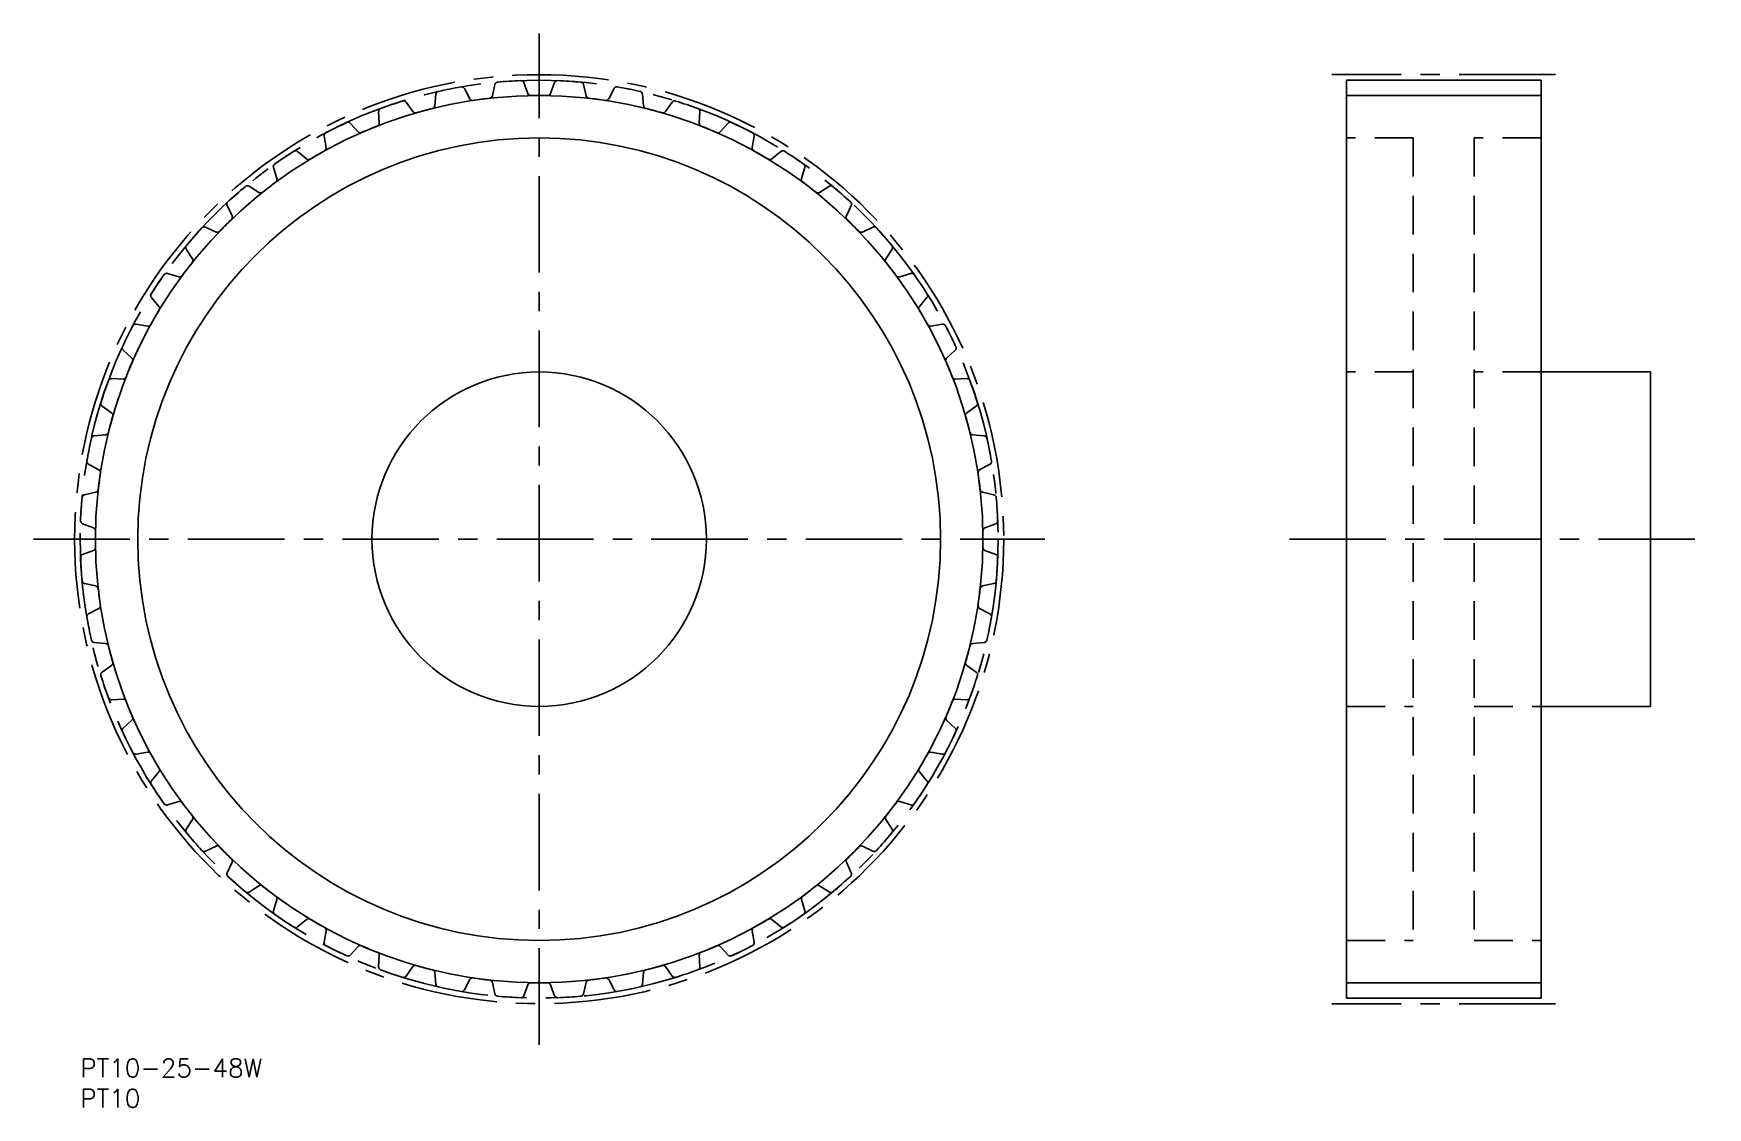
# Model space of a CAD drawing. Extents: x -8 to 268, y -8 to 169.
import ezdxf

# ---------------------------------------------------------------- set-up
doc = ezdxf.new("R2010")
doc.units = 0
doc.header["$LTSCALE"] = 0.5
for name, pattern in [('CENTER', [50.8, 31.75, -6.35, 6.35, -6.35]), ('DASHED', [19.05, 12.7, -6.35]), ('PHANTOM', [63.5, 31.75, -6.35, 6.35, -6.35, 6.35, -6.35])]:
    doc.linetypes.add(name, pattern=pattern)
for name, color, linetype in [('MSM_CENTER', 1, 'CENTER'), ('MSM_CONTINUOUS', 7, 'CONTINUOUS'), ('MSM_DASHED', 4, 'DASHED'), ('MSM_IMAGINARY', 6, 'PHANTOM'), ('MSM_NARROW', 5, 'CONTINUOUS'), ('MSM_PART_NUMBER', 7, 'CONTINUOUS')]:
    doc.layers.add(name, color=color, linetype=linetype)
doc.styles.get("Standard").update_dxf_attribs({"font": 'txt.shx', "height": 3, "bigfont": 'bigfont.shx'})

msp = doc.modelspace()

# ---------------------------------------------------------------- linework, layer by layer
at = {"layer": 'MSM_CENTER'}
for p, q in [((75.47, 2.31), (75.47, 168.63)), ((242.61, 161.87), (205.81, 161.87)), ((-7.69, 85.47), (158.63, 85.47)), ((198.84, 85.47), (267.59, 85.47)), ((242.61, 9.08), (205.81, 9.08))]:
    msp.add_line(p, q, dxfattribs=at)
msp.add_circle((75.47, 85.47), 76.39, dxfattribs=at)
at = {"layer": 'MSM_CONTINUOUS'}
for p, q in [((68.18, 160.25), (67.77, 158.38)), ((73.6, 158.77), (72.95, 160.56)), ((78, 160.56), (77.35, 158.77)), ((83.18, 158.38), (82.77, 160.25)), ((208.21, 160.95), (208.21, 10)), ((240.21, 160.95), (208.21, 160.95)), ((240.21, 160.95), (240.21, 10)), ((54.7, 155.78), (53.6, 157.35)), ((58.48, 158.66), (58.31, 156.75)), ((64.05, 157.89), (63.17, 159.59)), ((87.78, 159.59), (86.9, 157.89)), ((92.64, 156.75), (92.47, 158.66)), ((97.35, 157.35), (96.25, 155.78)), ((49.07, 155.81), (49.16, 153.9)), ((101.79, 153.9), (101.88, 155.81)), ((40.12, 151.76), (40.45, 149.88)), ((45.7, 152.47), (44.41, 153.88)), ((106.54, 153.88), (105.25, 152.47)), ((110.5, 149.88), (110.83, 151.76)), ((37.21, 148.01), (35.74, 149.24)), ((115.21, 149.24), (113.74, 148.01)), ((31.77, 146.58), (32.34, 144.76)), ((118.61, 144.76), (119.18, 146.58)), ((29.37, 142.48), (27.76, 143.51)), ((123.19, 143.51), (121.58, 142.48)), ((24.17, 140.36), (24.97, 138.62)), ((125.98, 138.62), (126.78, 140.36)), ((22.33, 135.98), (20.59, 136.78)), ((130.36, 136.78), (128.62, 135.98)), ((17.44, 133.19), (18.47, 131.58)), ((132.48, 131.58), (133.51, 133.19)), ((16.19, 128.61), (14.37, 129.18)), ((136.58, 129.18), (134.76, 128.61)), ((11.71, 125.21), (12.94, 123.74)), ((138.01, 123.74), (139.24, 125.21)), ((11.07, 120.5), (9.19, 120.83)), ((141.76, 120.83), (139.88, 120.5)), ((7.07, 116.54), (8.48, 115.25)), ((142.47, 115.25), (143.88, 116.54)), ((258.21, 112.97), (240.21, 112.97)), ((258.21, 112.97), (258.21, 57.97)), ((7.05, 111.79), (5.14, 111.88)), ((145.81, 111.88), (143.9, 111.79)), ((3.6, 107.35), (5.17, 106.25)), ((145.78, 106.25), (147.35, 107.35)), ((4.2, 102.64), (2.29, 102.47)), ((148.66, 102.47), (146.75, 102.64)), ((1.36, 97.78), (3.06, 96.9)), ((147.89, 96.9), (149.59, 97.78)), ((2.57, 93.18), (0.7, 92.77)), ((150.25, 92.77), (148.38, 93.18)), ((0.39, 88), (2.18, 87.35)), ((148.77, 87.35), (150.56, 88)), ((2.18, 83.6), (0.39, 82.95)), ((150.56, 82.95), (148.77, 83.6)), ((0.7, 78.18), (2.57, 77.77)), ((148.38, 77.77), (150.25, 78.18)), ((3.06, 74.05), (1.36, 73.17)), ((149.59, 73.17), (147.89, 74.05)), ((2.29, 68.48), (4.2, 68.31)), ((146.75, 68.31), (148.66, 68.48)), ((5.17, 64.7), (3.6, 63.6)), ((147.35, 63.6), (145.78, 64.7)), ((5.14, 59.07), (7.05, 59.16)), ((143.9, 59.16), (145.81, 59.07)), ((240.21, 57.97), (258.21, 57.97)), ((8.48, 55.7), (7.07, 54.41)), ((143.88, 54.41), (142.47, 55.7)), ((9.19, 50.12), (11.07, 50.45)), ((139.88, 50.45), (141.76, 50.12)), ((12.94, 47.21), (11.71, 45.74)), ((139.24, 45.74), (138.01, 47.21)), ((14.37, 41.77), (16.19, 42.34)), ((134.76, 42.34), (136.58, 41.77)), ((18.47, 39.37), (17.44, 37.76)), ((133.51, 37.76), (132.48, 39.37)), ((20.59, 34.17), (22.33, 34.97)), ((128.62, 34.97), (130.36, 34.17)), ((24.97, 32.33), (24.17, 30.59)), ((126.78, 30.59), (125.98, 32.33)), ((27.76, 27.44), (29.37, 28.47)), ((121.58, 28.47), (123.19, 27.44)), ((32.34, 26.19), (31.77, 24.37)), ((119.18, 24.37), (118.61, 26.19)), ((35.74, 21.71), (37.21, 22.94)), ((113.74, 22.94), (115.21, 21.71)), ((40.45, 21.07), (40.12, 19.19)), ((110.83, 19.19), (110.5, 21.07)), ((44.41, 17.07), (45.7, 18.48)), ((49.16, 17.05), (49.07, 15.14)), ((101.88, 15.14), (101.79, 17.05)), ((105.25, 18.48), (106.54, 17.07)), ((53.6, 13.6), (54.7, 15.17)), ((58.31, 14.2), (58.48, 12.29)), ((92.47, 12.29), (92.64, 14.2)), ((96.25, 15.17), (97.35, 13.6)), ((63.17, 11.36), (64.05, 13.06)), ((67.77, 12.57), (68.18, 10.7)), ((72.95, 10.39), (73.6, 12.18)), ((77.35, 12.18), (78, 10.39)), ((82.77, 10.7), (83.18, 12.57)), ((86.9, 13.06), (87.78, 11.36)), ((240.21, 10), (208.21, 10))]:
    msp.add_line(p, q, dxfattribs=at)
for radius in [66, 27.5]:
    msp.add_circle((75.47, 85.47), radius, dxfattribs=at)
for centre, radius, start, end in [((75.47, 85.47), 75.48, 99.7901, 102.7099), ((62.73, 159.36), 0.5, 27.5, 99.7901), ((68.67, 160.14), 0.5, 95.2099, 167.5), ((75.47, 85.47), 75.48, 92.2901, 95.2099), ((72.48, 160.39), 0.5, 20, 92.2901), ((78.47, 160.39), 0.5, 87.7099, 160), ((75.47, 85.47), 75.47, 84.7901, 87.7099), ((82.28, 160.14), 0.5, 12.5, 84.7901), ((88.22, 159.36), 0.5, 80.2099, 152.5), ((75.47, 85.47), 75.47, 77.2901, 80.2099), ((75.47, 85.47), 75.47, 107.2901, 110.2099), ((53.19, 157.06), 0.5, 35, 107.2901), ((58.98, 158.61), 0.5, 102.7099, 175), ((64.5, 158.13), 0.5, 207.5, 278.5939), ((75.47, 85.47), 72.98, 96.4061, 98.5939), ((67.28, 158.49), 0.5, 276.4061, 347.5), ((74.07, 158.94), 0.5, 200, 271.0939), ((75.47, 85.47), 72.98, 88.9061, 91.0939), ((76.88, 158.94), 0.5, 268.9061, 340), ((83.67, 158.49), 0.5, 192.5, 263.5939), ((75.47, 85.47), 72.97, 81.4061, 83.5939), ((86.45, 158.13), 0.5, 261.4061, 332.5), ((91.97, 158.61), 0.5, 5, 77.2901), ((97.76, 157.06), 0.5, 72.7099, 145), ((75.47, 85.47), 75.47, 69.7901, 72.7099), ((49.57, 155.83), 0.5, 110.2099, 182.5), ((55.11, 156.07), 0.5, 215, 286.0939), ((75.47, 85.47), 72.97, 103.9061, 106.0939), ((57.82, 156.8), 0.5, 283.9061, 355), ((93.13, 156.8), 0.5, 185, 256.0939), ((75.47, 85.47), 72.97, 73.9061, 76.0939), ((95.84, 156.07), 0.5, 253.9061, 325), ((101.38, 155.83), 0.5, 357.5, 69.7901), ((40.61, 151.85), 0.5, 117.7099, 190), ((75.47, 85.47), 75.47, 114.7901, 117.7099), ((44.04, 153.54), 0.5, 42.5, 114.7901), ((46.07, 152.81), 0.5, 222.5, 293.5939), ((75.47, 85.47), 72.98, 111.4061, 113.5939), ((48.66, 153.88), 0.5, 291.4061, 2.5), ((102.29, 153.88), 0.5, 177.5, 248.5939), ((75.47, 85.47), 72.97, 66.4061, 68.5939), ((104.88, 152.81), 0.5, 246.4061, 317.5), ((106.91, 153.54), 0.5, 65.2099, 137.5), ((75.47, 85.47), 75.47, 62.2901, 65.2099), ((110.34, 151.85), 0.5, 350, 62.2901), ((75.47, 85.47), 75.48, 122.2901, 125.2099), ((35.42, 148.86), 0.5, 50, 122.2901), ((75.47, 85.47), 72.97, 118.9061, 121.0939), ((39.96, 149.8), 0.5, 298.9061, 10), ((110.99, 149.8), 0.5, 170, 241.0939), ((75.47, 85.47), 72.97, 58.9061, 61.0939), ((115.53, 148.86), 0.5, 57.7099, 130), ((75.47, 85.47), 75.47, 54.7901, 57.7099), ((32.25, 146.73), 0.5, 125.2099, 197.5), ((37.53, 148.39), 0.5, 230, 301.0939), ((113.42, 148.39), 0.5, 238.9061, 310), ((118.7, 146.73), 0.5, 342.5, 54.7901), ((75.47, 85.47), 75.48, 129.7901, 132.7099), ((27.49, 143.09), 0.5, 57.5, 129.7901), ((75.47, 85.47), 72.97, 126.4061, 128.5939), ((31.87, 144.61), 0.5, 306.4061, 17.5), ((119.08, 144.61), 0.5, 162.5, 233.5939), ((75.47, 85.47), 72.98, 51.4061, 53.5939), ((123.46, 143.09), 0.5, 50.2099, 122.5), ((75.47, 85.47), 75.47, 47.2901, 50.2099), ((24.62, 140.57), 0.5, 132.7099, 205), ((29.64, 142.9), 0.5, 237.5, 308.5939), ((121.31, 142.9), 0.5, 231.4061, 302.5), ((126.33, 140.57), 0.5, 335, 47.2901), ((75.47, 85.47), 72.98, 133.9061, 136.0939), ((24.52, 138.41), 0.5, 313.9061, 25), ((126.43, 138.41), 0.5, 155, 226.0939), ((75.47, 85.47), 72.98, 43.9061, 46.0939), ((75.47, 85.47), 75.47, 137.2901, 140.2099), ((20.38, 136.33), 0.5, 65, 137.2901), ((22.54, 136.43), 0.5, 245, 316.0939), ((128.41, 136.43), 0.5, 223.9061, 295), ((130.57, 136.33), 0.5, 42.7099, 115), ((75.47, 85.47), 75.47, 39.7901, 42.7099), ((17.86, 133.46), 0.5, 140.2099, 212.5), ((133.09, 133.46), 0.5, 327.5, 39.7901), ((75.47, 85.47), 72.97, 141.4061, 143.5939), ((18.05, 131.31), 0.5, 321.4061, 32.5), ((132.9, 131.31), 0.5, 147.5, 218.5939), ((75.47, 85.47), 72.97, 36.4061, 38.5939), ((75.47, 85.47), 75.47, 144.7901, 147.7099), ((14.22, 128.7), 0.5, 72.5, 144.7901), ((16.34, 129.08), 0.5, 252.5, 323.5939), ((134.61, 129.08), 0.5, 216.4061, 287.5), ((136.73, 128.7), 0.5, 35.2099, 107.5), ((75.47, 85.47), 75.47, 32.2901, 35.2099), ((12.09, 125.53), 0.5, 147.7099, 220), ((138.86, 125.53), 0.5, 320, 32.2901), ((75.47, 85.47), 72.97, 148.9061, 151.0939), ((12.56, 123.42), 0.5, 328.9061, 40), ((138.39, 123.42), 0.5, 140, 211.0939), ((75.47, 85.47), 72.97, 28.9061, 31.0939), ((75.47, 85.47), 75.48, 152.2901, 155.2099), ((9.1, 120.34), 0.5, 80, 152.2901), ((11.15, 120.99), 0.5, 260, 331.0939), ((139.8, 120.99), 0.5, 208.9061, 280), ((141.85, 120.34), 0.5, 27.7099, 100), ((75.47, 85.47), 75.47, 24.7901, 27.7099), ((7.41, 116.91), 0.5, 155.2099, 227.5), ((143.54, 116.91), 0.5, 312.5, 24.7901), ((75.47, 85.47), 72.97, 156.4061, 158.5939), ((8.14, 114.88), 0.5, 336.4061, 47.5), ((142.81, 114.88), 0.5, 132.5, 203.5939), ((75.47, 85.47), 72.97, 21.4061, 23.5939), ((75.47, 85.47), 75.47, 159.7901, 162.7099), ((5.12, 111.38), 0.5, 87.5, 159.7901), ((7.07, 112.29), 0.5, 267.5, 338.5939), ((143.88, 112.29), 0.5, 201.4061, 272.5), ((145.83, 111.38), 0.5, 20.2099, 92.5), ((75.47, 85.47), 75.47, 17.2901, 20.2099), ((3.89, 107.76), 0.5, 162.7099, 235), ((147.06, 107.76), 0.5, 305, 17.2901), ((75.47, 85.47), 72.97, 163.9061, 166.0939), ((4.88, 105.84), 0.5, 343.9061, 55), ((146.07, 105.84), 0.5, 125, 196.0939), ((75.47, 85.47), 72.97, 13.9061, 16.0939), ((75.47, 85.47), 75.47, 167.2901, 170.2099), ((2.34, 101.97), 0.5, 95, 167.2901), ((4.15, 103.13), 0.5, 275, 346.0939), ((146.8, 103.13), 0.5, 193.9061, 265), ((148.61, 101.97), 0.5, 12.7099, 85), ((75.47, 85.47), 75.47, 9.7901, 12.7099), ((1.59, 98.22), 0.5, 170.2099, 242.5), ((75.47, 85.47), 72.98, 171.4061, 173.5939), ((2.82, 96.45), 0.5, 351.4061, 62.5), ((148.13, 96.45), 0.5, 117.5, 188.5939), ((75.47, 85.47), 72.98, 6.4061, 8.5939), ((149.36, 98.22), 0.5, 297.5, 9.7901), ((2.46, 93.67), 0.5, 282.5, 353.5939), ((148.49, 93.67), 0.5, 186.4061, 257.5), ((75.47, 85.47), 75.48, 174.7901, 177.7099), ((0.81, 92.28), 0.5, 102.5, 174.7901), ((150.14, 92.28), 0.5, 5.2099, 77.5), ((75.47, 85.47), 75.47, 2.2901, 5.2099), ((0.56, 88.47), 0.5, 177.7099, 250), ((150.39, 88.47), 0.5, 290, 2.2901), ((2.01, 86.88), 0.5, 358.9061, 70), ((75.47, 85.47), 72.98, 178.9061, 181.0939), ((148.94, 86.88), 0.5, 110, 181.0939), ((75.47, 85.47), 72.98, 358.9061, 1.0939), ((0.56, 82.48), 0.5, 110, 182.2901), ((2.01, 84.07), 0.5, 290, 1.0939), ((148.94, 84.07), 0.5, 178.9061, 250), ((150.39, 82.48), 0.5, 357.7099, 70), ((75.47, 85.47), 75.48, 182.2901, 185.2099), ((75.47, 85.47), 75.47, 354.7901, 357.7099), ((0.81, 78.67), 0.5, 185.2099, 257.5), ((2.46, 77.28), 0.5, 6.4061, 77.5), ((75.47, 85.47), 72.97, 186.4061, 188.5939), ((75.47, 85.47), 72.98, 351.4061, 353.5939), ((148.49, 77.28), 0.5, 102.5, 173.5939), ((150.14, 78.67), 0.5, 282.5, 354.7901), ((2.82, 74.5), 0.5, 297.5, 8.5939), ((148.13, 74.5), 0.5, 171.4061, 242.5), ((1.59, 72.73), 0.5, 117.5, 189.7901), ((75.47, 85.47), 75.47, 189.7901, 192.7099), ((75.47, 85.47), 75.47, 347.2901, 350.2099), ((149.36, 72.73), 0.5, 350.2099, 62.5), ((2.34, 68.98), 0.5, 192.7099, 265), ((148.61, 68.98), 0.5, 275, 347.2901), ((4.15, 67.82), 0.5, 13.9061, 85), ((75.47, 85.47), 72.97, 193.9061, 196.0939), ((75.47, 85.47), 72.97, 343.9061, 346.0939), ((146.8, 67.82), 0.5, 95, 166.0939), ((3.89, 63.19), 0.5, 125, 197.2901), ((4.88, 65.11), 0.5, 305, 16.0939), ((146.07, 65.11), 0.5, 163.9061, 235), ((147.06, 63.19), 0.5, 342.7099, 55), ((75.47, 85.47), 75.47, 197.2901, 200.2099), ((75.47, 85.47), 75.47, 339.7901, 342.7099), ((5.12, 59.57), 0.5, 200.2099, 272.5), ((7.07, 58.66), 0.5, 21.4061, 92.5), ((75.47, 85.47), 72.97, 201.4061, 203.5939), ((75.47, 85.47), 72.97, 336.4061, 338.5939), ((143.88, 58.66), 0.5, 87.5, 158.5939), ((145.83, 59.57), 0.5, 267.5, 339.7901), ((8.14, 56.07), 0.5, 312.5, 23.5939), ((142.81, 56.07), 0.5, 156.4061, 227.5), ((7.41, 54.04), 0.5, 132.5, 204.7901), ((75.47, 85.47), 75.47, 204.7901, 207.7099), ((75.47, 85.47), 75.47, 332.2901, 335.2099), ((143.54, 54.04), 0.5, 335.2099, 47.5), ((9.1, 50.61), 0.5, 207.7099, 280), ((11.15, 49.96), 0.5, 28.9061, 100), ((75.47, 85.47), 72.98, 208.9061, 211.0939), ((75.47, 85.47), 72.98, 328.9061, 331.0939), ((139.8, 49.96), 0.5, 80, 151.0939), ((141.85, 50.61), 0.5, 260, 332.2901), ((12.56, 47.53), 0.5, 320, 31.0939), ((138.39, 47.53), 0.5, 148.9061, 220), ((12.09, 45.42), 0.5, 140, 212.2901), ((75.47, 85.47), 75.47, 212.2901, 215.2099), ((75.47, 85.47), 75.47, 324.7901, 327.7099), ((138.86, 45.42), 0.5, 327.7099, 40), ((14.22, 42.25), 0.5, 215.2099, 287.5), ((16.34, 41.87), 0.5, 36.4061, 107.5), ((75.47, 85.47), 72.97, 216.4061, 218.5939), ((75.47, 85.47), 72.98, 321.4061, 323.5939), ((134.61, 41.87), 0.5, 72.5, 143.5939), ((136.73, 42.25), 0.5, 252.5, 324.7901), ((18.05, 39.64), 0.5, 327.5, 38.5939), ((132.9, 39.64), 0.5, 141.4061, 212.5), ((17.86, 37.49), 0.5, 147.5, 219.7901), ((75.47, 85.47), 75.47, 219.7901, 222.7099), ((75.47, 85.47), 75.47, 317.2901, 320.2099), ((133.09, 37.49), 0.5, 320.2099, 32.5), ((20.38, 34.62), 0.5, 222.7099, 295), ((22.54, 34.52), 0.5, 43.9061, 115), ((75.47, 85.47), 72.97, 223.9061, 226.0939), ((75.47, 85.47), 72.97, 313.9061, 316.0939), ((128.41, 34.52), 0.5, 65, 136.0939), ((130.57, 34.62), 0.5, 245, 317.2901), ((24.62, 30.38), 0.5, 155, 227.2901), ((24.52, 32.54), 0.5, 335, 46.0939), ((126.43, 32.54), 0.5, 133.9061, 205), ((126.33, 30.38), 0.5, 312.7099, 25), ((75.47, 85.47), 75.47, 227.2901, 230.2099), ((29.64, 28.05), 0.5, 51.4061, 122.5), ((75.47, 85.47), 72.98, 231.4061, 233.5939), ((75.47, 85.47), 72.97, 306.4061, 308.5939), ((121.31, 28.05), 0.5, 57.5, 128.5939), ((75.47, 85.47), 75.47, 309.7901, 312.7099), ((27.49, 27.86), 0.5, 230.2099, 302.5), ((31.87, 26.34), 0.5, 342.5, 53.5939), ((119.08, 26.34), 0.5, 126.4061, 197.5), ((123.46, 27.86), 0.5, 237.5, 309.7901), ((32.25, 24.22), 0.5, 162.5, 234.7901), ((75.47, 85.47), 75.47, 234.7901, 237.7099), ((37.53, 22.56), 0.5, 58.9061, 130), ((75.47, 85.47), 72.97, 238.9061, 241.0939), ((75.47, 85.47), 72.98, 298.9061, 301.0939), ((113.42, 22.56), 0.5, 50, 121.0939), ((75.47, 85.47), 75.47, 302.2901, 305.2099), ((118.7, 24.22), 0.5, 305.2099, 17.5), ((35.42, 22.09), 0.5, 237.7099, 310), ((39.96, 21.15), 0.5, 350, 61.0939), ((110.99, 21.15), 0.5, 118.9061, 190), ((115.53, 22.09), 0.5, 230, 302.2901), ((40.61, 19.1), 0.5, 170, 242.2901), ((75.47, 85.47), 75.47, 242.2901, 245.2099), ((44.04, 17.41), 0.5, 245.2099, 317.5), ((46.07, 18.14), 0.5, 66.4061, 137.5), ((75.47, 85.47), 72.97, 246.4061, 248.5939), ((48.66, 17.07), 0.5, 357.5, 68.5939), ((102.29, 17.07), 0.5, 111.4061, 182.5), ((75.47, 85.47), 72.97, 291.4061, 293.5939), ((104.88, 18.14), 0.5, 42.5, 113.5939), ((106.91, 17.41), 0.5, 222.5, 294.7901), ((75.47, 85.47), 75.47, 294.7901, 297.7099), ((110.34, 19.1), 0.5, 297.7099, 10), ((49.57, 15.12), 0.5, 177.5, 249.7901), ((75.47, 85.47), 75.48, 249.7901, 252.7099), ((55.11, 14.88), 0.5, 73.9061, 145), ((75.47, 85.47), 72.98, 253.9061, 256.0939), ((57.82, 14.15), 0.5, 5, 76.0939), ((93.13, 14.15), 0.5, 103.9061, 175), ((75.47, 85.47), 72.98, 283.9061, 286.0939), ((95.84, 14.88), 0.5, 35, 106.0939), ((75.47, 85.47), 75.47, 287.2901, 290.2099), ((101.38, 15.12), 0.5, 290.2099, 2.5), ((53.19, 13.89), 0.5, 252.7099, 325), ((58.98, 12.34), 0.5, 185, 257.2901), ((75.47, 85.47), 75.47, 257.2901, 260.2099), ((62.73, 11.59), 0.5, 260.2099, 332.5), ((64.5, 12.82), 0.5, 81.4061, 152.5), ((75.47, 85.47), 72.98, 261.4061, 263.5939), ((67.28, 12.46), 0.5, 12.5, 83.5939), ((74.07, 12.01), 0.5, 88.9061, 160), ((75.47, 85.47), 72.98, 268.9061, 271.0939), ((76.88, 12.01), 0.5, 20, 91.0939), ((83.67, 12.46), 0.5, 96.4061, 167.5), ((75.47, 85.47), 72.97, 276.4061, 278.5939), ((86.45, 12.82), 0.5, 27.5, 98.5939), ((88.22, 11.59), 0.5, 207.5, 279.7901), ((75.47, 85.47), 75.47, 279.7901, 282.7099), ((91.97, 12.34), 0.5, 282.7099, 355), ((97.76, 13.89), 0.5, 215, 287.2901), ((68.67, 10.81), 0.5, 192.5, 264.7901), ((75.47, 85.47), 75.48, 264.7901, 267.7099), ((72.48, 10.56), 0.5, 267.7099, 340), ((78.47, 10.56), 0.5, 200, 272.2901), ((75.47, 85.47), 75.47, 272.2901, 275.2099), ((82.28, 10.81), 0.5, 275.2099, 347.5)]:
    msp.add_arc(centre, radius, start, end, dxfattribs=at)
at = {"layer": 'MSM_DASHED'}
for p, q in [((219.21, 151.47), (208.21, 151.47)), ((219.21, 151.47), (219.21, 19.47)), ((240.21, 151.47), (229.21, 151.47)), ((229.21, 151.47), (229.21, 19.47)), ((219.21, 112.97), (208.21, 112.97)), ((240.21, 112.97), (229.21, 112.97)), ((208.21, 57.97), (219.21, 57.97)), ((229.21, 57.97), (240.21, 57.97)), ((208.21, 19.47), (219.21, 19.47)), ((229.21, 19.47), (240.21, 19.47))]:
    msp.add_line(p, q, dxfattribs=at)
at = {"layer": 'MSM_IMAGINARY'}
msp.add_circle((75.47, 85.47), 75.47, dxfattribs=at)
at = {"layer": 'MSM_NARROW'}
for p, q in [((73.72, 158.43), (73.6, 158.77)), ((77.22, 158.43), (77.35, 158.77)), ((240.21, 158.45), (208.21, 158.45)), ((240.21, 12.5), (208.21, 12.5))]:
    msp.add_line(p, q, dxfattribs=at)
msp.add_circle((75.47, 85.47), 72.97, dxfattribs=at)

# ---------------------------------------------------------------- texts
at = {"layer": 'MSM_PART_NUMBER'}
for s, p in [('PT10-25-48W', (0, -3)), ('PT10', (0, -8))]:
    msp.add_text(s, height=3, dxfattribs=at).set_placement(p)

doc.saveas('drawing.dxf')
